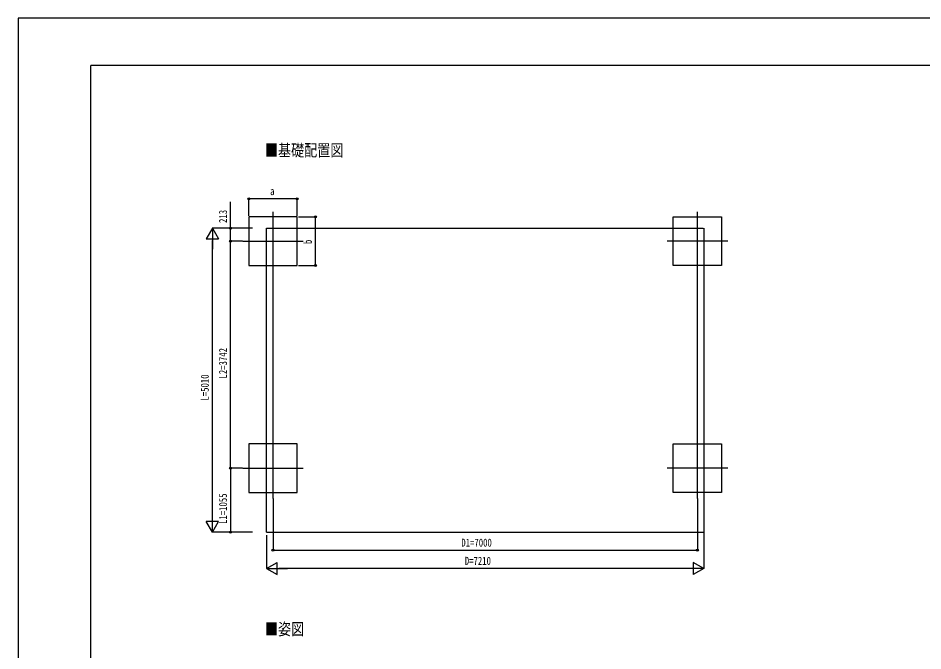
# Model space of a CAD drawing. Units: millimetres, scale not verified. Extents: x -16820 to 16820, y -11880 to 11880.
# Drawn here: x -16820 to -1894, y 1444 to 11880 of the extents above; entities that cross this region are included whole.
import ezdxf
from ezdxf.enums import TextEntityAlignment as Align

# ---------------------------------------------------------------- set-up
doc = ezdxf.new("R2010")
doc.units = ezdxf.units.MM
doc.header["$LTSCALE"] = 60
for name, color, linetype in [('0-2_USER1', 3, 'Continuous'), ('0-3_YKK_12', 2, 'Continuous'), ('0-4_YKK_A1', 4, 'Continuous'), ('0-5_YKK_D', 6, 'Continuous'), ('0-6_YKK_ZWAK', 7, 'Continuous')]:
    doc.layers.add(name, color=color, linetype=linetype)
doc.styles.add('ＭＳ ゴシック', font='')
doc.styles.get('ＭＳ ゴシック').set_extended_font_data('MS Gothic')

msp = doc.modelspace()

# ---------------------------------------------------------------- linework, layer by layer
at = {"layer": '0-3_YKK_12'}
for p, q in [((-12614.92, 3958.51), (-12614.92, 8684.33)), ((-5614.82, 3958.51), (-5614.82, 8684.33)), ((-13114.92, 8200.53), (-12114.92, 8200.53)), ((-5114.82, 8200.53), (-6114.82, 8200.53)), ((-13114.92, 4458.51), (-12114.92, 4458.51)), ((-5114.82, 4458.51), (-6114.82, 4458.51))]:
    msp.add_line(p, q, dxfattribs=at)
at = {"layer": '0-4_YKK_A1'}
for p, q in [((-12719.92, 3403.51), (-12719.92, 8413.51)), ((-12719.92, 8413.51), (-5519.82, 8413.51)), ((-5509.82, 8413.51), (-5509.82, 3403.51)), ((-12719.92, 3403.51), (-5509.82, 3403.51))]:
    msp.add_line(p, q, dxfattribs=at)
for points in [[(-12214.92, 7800.53), (-12214.92, 8600.53), (-13014.92, 8600.53), (-13014.92, 7800.53)], [(-6014.82, 7800.53), (-6014.82, 8600.53), (-5214.82, 8600.53), (-5214.82, 7800.53)], [(-12214.92, 4058.51), (-12214.92, 4858.51), (-13014.92, 4858.51), (-13014.92, 4058.51)], [(-6014.82, 4058.51), (-6014.82, 4858.51), (-5214.82, 4858.51), (-5214.82, 4058.51)]]:
    msp.add_lwpolyline(points, close=True, dxfattribs=at)
at = {"layer": '0-5_YKK_D'}
for p, q in [((-13014.92, 8620.53), (-13014.92, 8901.53)), ((-12214.92, 8900.53), (-13014.92, 8900.53)), ((-12214.92, 8620.53), (-12214.92, 8901.53)), ((-12194.92, 8601.53), (-11913.92, 8601.53)), ((-11914.92, 7800.53), (-11914.92, 8601.53)), ((-13614.92, 8413.51), (-13714.92, 8240.3)), ((-12951.68, 8413.51), (-13615.92, 8413.51)), ((-13614.92, 8413.51), (-13514.92, 8240.3)), ((-13614.92, 8413.51), (-13614.92, 8067.1)), ((-12951.68, 8413.51), (-13315.92, 8413.51)), ((-13714.92, 8240.3), (-13514.92, 8240.3)), ((-13614.92, 3603.51), (-13614.92, 8213.51)), ((-13115.92, 8200.53), (-13315.92, 8200.53)), ((-13115.92, 8200.53), (-13315.92, 8200.53)), ((-13314.92, 4458.51), (-13314.92, 8200.53)), ((-12194.92, 7800.53), (-11913.92, 7800.53)), ((-13115.92, 4458.51), (-13315.92, 4458.51)), ((-13115.92, 4458.51), (-13315.92, 4458.51)), ((-13314.92, 4458.51), (-13314.92, 3403.51)), ((-12614.92, 3957.51), (-12614.92, 3102.51)), ((-5614.82, 3957.51), (-5614.82, 3102.51)), ((-13614.92, 3403.51), (-13614.92, 3749.92)), ((-13614.92, 3403.51), (-13714.92, 3576.71)), ((-13514.92, 3576.71), (-13714.92, 3576.71)), ((-13614.92, 3403.51), (-13514.92, 3576.71)), ((-12951.68, 3403.51), (-13615.92, 3403.51)), ((-12952.68, 3403.51), (-13315.92, 3403.51)), ((-12719.92, 3353.51), (-12719.92, 2802.51)), ((-5509.82, 3402.51), (-5509.82, 2802.51)), ((-12614.92, 3103.51), (-5614.82, 3103.51)), ((-12719.92, 2803.51), (-12546.72, 2903.51)), ((-12546.72, 2703.51), (-12546.72, 2903.51)), ((-5509.82, 2803.51), (-5683.03, 2903.51)), ((-5683.03, 2903.51), (-5683.03, 2703.51)), ((-12719.92, 2803.51), (-12546.72, 2703.51)), ((-12719.92, 2803.51), (-12373.51, 2803.51)), ((-5709.82, 2803.51), (-12519.92, 2803.51)), ((-5509.82, 2803.51), (-5856.23, 2803.51)), ((-5509.82, 2803.51), (-5683.03, 2703.51))]:
    msp.add_line(p, q, dxfattribs=at)
msp.add_lwpolyline([(-13314.92, 8200.53), (-13314.92, 8413.51), (-13314.92, 8847.91)], dxfattribs=at)
for centre in [(-13014.92, 8900.53), (-12214.92, 8900.53), (-11914.92, 8601.53), (-13314.92, 8413.51), (-13314.92, 8200.53), (-13314.92, 8200.53), (-11914.92, 7800.53), (-13314.92, 4458.51), (-13314.92, 4458.51), (-13314.92, 3403.51), (-12614.92, 3103.51), (-5614.82, 3103.51)]:
    msp.add_circle(centre, 17, dxfattribs=at)
at = {"layer": '0-6_YKK_ZWAK'}
for p in [(15580.08, 11100), (-15619.92, -10100)]:
    msp.add_line(p, (-15619.92, 11100), dxfattribs=at)
msp.add_lwpolyline([(-16820, -11880), (16820, -11880), (16820, 11880), (-16820, 11880)], close=True, dxfattribs=at)

# ---------------------------------------------------------------- texts
at = {"layer": '0-2_USER1', "style": 'ＭＳ ゴシック', "width": 0.8}
for s, p in [('■基礎配置図', (-12748.8, 9542)), ('■姿図', (-12748.8, 1645))]:
    msp.add_text(s, height=197.9, dxfattribs=at).set_placement(p, align=Align.BOTTOM_LEFT)
at = {"layer": '0-5_YKK_D', "style": 'ＭＳ ゴシック', "width": 0.8}
for s, p in [('a', (-12662.92, 8920.53)), ('D1=7000', (-9508.47, 3123.51)), ('D=7210', (-9450.87, 2823.51))]:
    msp.add_text(s, height=132, dxfattribs=at).set_placement(p, align=Align.BOTTOM_LEFT)
for s, p in [('213', (-13334.92, 8501.51)), ('b', (-11934.92, 8153.03)), ('L2=3742', (-13334.92, 5935.92)), ('L=5010', (-13634.92, 5572.51)), ('L1=1055', (-13334.92, 3537.41))]:
    msp.add_text(s, height=132, rotation=90, dxfattribs=at).set_placement(p, align=Align.BOTTOM_LEFT)

doc.saveas('drawing.dxf')
